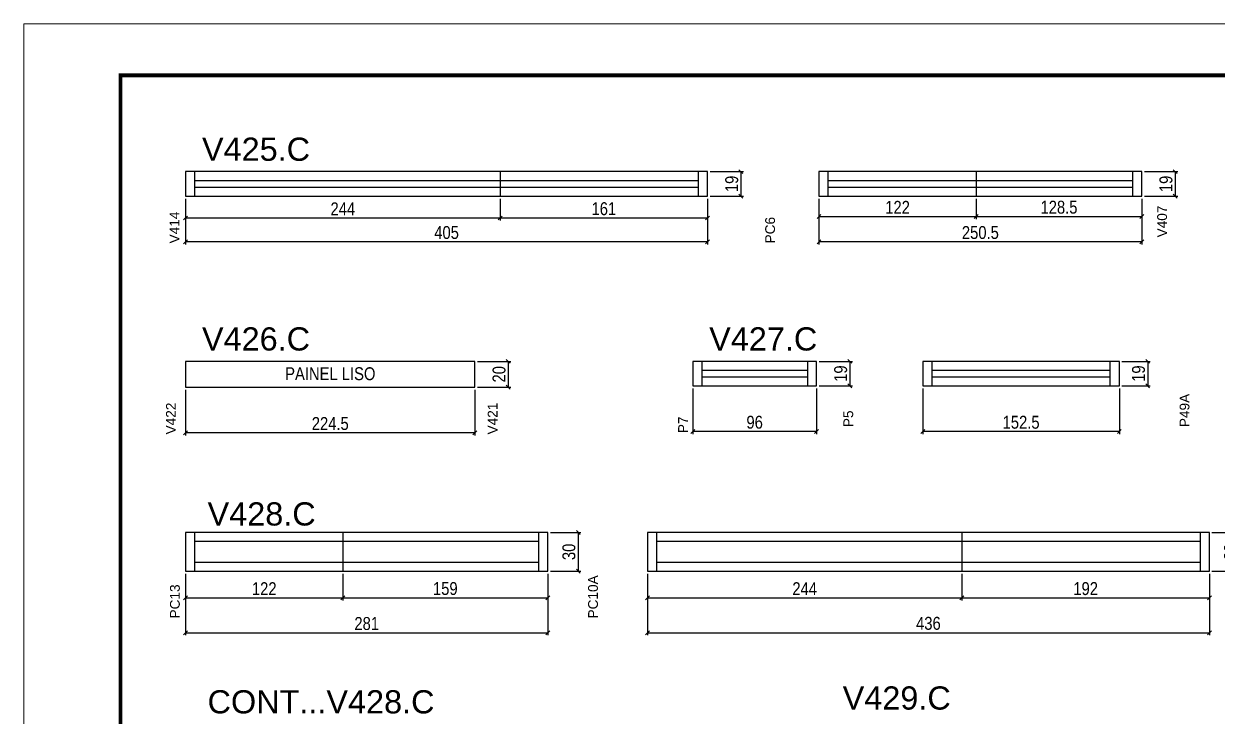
# Model space of a CAD drawing. Extents: x -3394 to 16474, y 3662 to 14397.
# Drawn here: x 5857 to 6783, y 11562 to 12099 of the extents above; entities that cross this region are included whole.
import ezdxf

# ---------------------------------------------------------------- set-up
doc = ezdxf.new("R2010")
doc.units = 0
doc.linetypes.add('DASHED', pattern=[0.75, 0.5, -0.25])
doc.layers.get('0').update_dxf_attribs({"linetype": 'CONTINUOUS'})
doc.layers.get('Defpoints').update_dxf_attribs({"linetype": 'CONTINUOUS'})
for name, color, linetype in [('COTA', 241, 'CONTINUOUS'), ('NOMENCLATURA', 7, 'CONTINUOUS'), ('Painéis', 200, 'CONTINUOUS'), ('SARR_2.2x7', 40, 'CONTINUOUS')]:
    doc.layers.add(name, color=color, linetype=linetype)
doc.layers.add('Folhas', color=255, linetype='CONTINUOUS', lineweight=9)
doc.layers.add('SARRAFO DE PRESSAO', color=251, linetype='DASHED', lineweight=9)
doc.styles.add('ARIAL', font='arial.ttf')
doc.styles.add('COTA TECNICA', font='techl___.ttf', dxfattribs={"height": 10})
doc.dimstyles.new('PAINEL', dxfattribs={"dimtxt": 10, "dimasz": 3, "dimexe": 3, "dimexo": 3, "dimgap": 3, "dimtad": 1, "dimdec": 1, "dimzin": 12, "dimdsep": 46, "dimtxsty": 'COTA TECNICA', "dimblk1": 'OBLIQUE', "dimblk2": 'OBLIQUE', "dimsah": 1, "dimcen": 0.9, "dimclrd": 4, "dimclre": 4, "dimclrt": 240, "dimadec": 1, "dimazin": 3, "dimtfac": 1, "dimtdec": 1, "dimtmove": 0, "dimatfit": 3, "dimfxl": 1, "dimtolj": 1, "dimtzin": 12, "dimarcsym": 0})

# ---------------------------------------------------------------- blocks, each defined once
blk = doc.blocks.new('9999999999')
at = {"layer": 'Folhas'}
blk.add_lwpolyline([(98138.98, 34190.21), (99623.98, 34190.21), (99623.98, 35240.21), (98138.98, 35240.21)], close=True, dxfattribs=at)
at = {"layer": 'Folhas', "color": 30, "const_width": 3}
blk.add_lwpolyline([(98213.98, 34230.21), (99583.98, 34230.21), (99583.98, 35200.21), (98213.98, 35200.21)], close=True, dxfattribs=at)
blk = doc.blocks.new('_Oblique')
at = {"color": 0, "linetype": 'ByBlock', "lineweight": -2}
blk.add_line((-0.5, -0.5), (0.5, 0.5), dxfattribs=at)
blk = doc.blocks.new('*D167')
at = {"layer": 'COTA', "color": 4, "linetype": 'Continuous', "lineweight": -2, "transparency": 16777216}
for p, q in [((6389.64, 11984.77), (6415.51, 11984.77)), ((6413.51, 11984.77), (6413.51, 11965.77)), ((6389.64, 11965.77), (6415.51, 11965.77))]:
    blk.add_line(p, q, dxfattribs=at)
at = {"layer": 'Defpoints', "color": 0, "linetype": 'Continuous', "transparency": 16777216}
for p in [(6387.64, 11984.77), (6387.64, 11965.77), (6413.51, 11965.77)]:
    blk.add_point(p, dxfattribs=at)
at = {"layer": 'COTA', "color": 4, "linetype": 'Continuous', "lineweight": -2, "transparency": 16777216, "xscale": 3, "yscale": 3, "zscale": 3}
for p, rotation in [((6413.51, 11984.77), 90), ((6413.51, 11965.77), 270)]:
    blk.add_blockref('_Oblique', p, dxfattribs=dict(at, rotation=rotation))
at = {"layer": 'COTA', "color": 240, "linetype": 'Continuous', "transparency": 16777216, "insert": (6406.42, 11975.27), "char_height": 10, "attachment_point": 5, "rotation": 90, "style": 'COTA TECNICA'}
blk.add_mtext('\\A1;19', dxfattribs=at)
blk = doc.blocks.new('*D168')
at = {"layer": 'COTA', "color": 4, "linetype": 'Continuous', "lineweight": -2, "transparency": 16777216}
for p, q in [((5982.67, 11963.77), (5982.67, 11928.39)), ((6387.64, 11963.77), (6387.64, 11928.39)), ((6387.64, 11930.39), (5982.67, 11930.39))]:
    blk.add_line(p, q, dxfattribs=at)
at = {"layer": 'Defpoints', "color": 0, "linetype": 'Continuous', "transparency": 16777216}
for p in [(5982.67, 11965.77), (6387.64, 11965.77), (5982.67, 11930.39)]:
    blk.add_point(p, dxfattribs=at)
at = {"layer": 'COTA', "color": 4, "linetype": 'Continuous', "lineweight": -2, "transparency": 16777216, "xscale": 3, "yscale": 3, "zscale": 3, "rotation": 180}
blk.add_blockref('_Oblique', (5982.67, 11930.39), dxfattribs=at)
at = {"layer": 'COTA', "color": 4, "linetype": 'Continuous', "lineweight": -2, "transparency": 16777216, "xscale": 3, "yscale": 3, "zscale": 3}
blk.add_blockref('_Oblique', (6387.64, 11930.39), dxfattribs=at)
at = {"layer": 'COTA', "color": 240, "linetype": 'Continuous', "transparency": 16777216, "insert": (6185.16, 11937.5), "char_height": 10, "attachment_point": 5, "style": 'COTA TECNICA'}
blk.add_mtext('\\A1;405', dxfattribs=at)
blk = doc.blocks.new('*D169')
at = {"layer": 'COTA', "color": 4, "linetype": 'Continuous', "lineweight": -2, "transparency": 16777216}
for p, q in [((5982.67, 11963.77), (5982.67, 11946.87)), ((6226.67, 11963.77), (6226.67, 11946.87)), ((5982.67, 11948.87), (6226.67, 11948.87))]:
    blk.add_line(p, q, dxfattribs=at)
at = {"layer": 'Defpoints', "color": 0, "linetype": 'Continuous', "transparency": 16777216}
for p in [(5982.67, 11965.77), (6226.67, 11965.77), (6226.67, 11948.87)]:
    blk.add_point(p, dxfattribs=at)
at = {"layer": 'COTA', "color": 4, "linetype": 'Continuous', "lineweight": -2, "transparency": 16777216, "xscale": 3, "yscale": 3, "zscale": 3, "rotation": 180}
blk.add_blockref('_Oblique', (5982.67, 11948.87), dxfattribs=at)
at = {"layer": 'COTA', "color": 4, "linetype": 'Continuous', "lineweight": -2, "transparency": 16777216, "xscale": 3, "yscale": 3, "zscale": 3}
blk.add_blockref('_Oblique', (6226.67, 11948.87), dxfattribs=at)
at = {"layer": 'COTA', "color": 240, "linetype": 'Continuous', "transparency": 16777216, "insert": (6104.67, 11955.94), "char_height": 10, "attachment_point": 5, "style": 'COTA TECNICA'}
blk.add_mtext('\\A1;244', dxfattribs=at)
blk = doc.blocks.new('*D170')
at = {"layer": 'COTA', "color": 4, "linetype": 'Continuous', "lineweight": -2, "transparency": 16777216}
for p, q in [((6226.67, 11963.77), (6226.67, 11946.87)), ((6387.64, 11963.77), (6387.64, 11946.87)), ((6226.67, 11948.87), (6387.64, 11948.87))]:
    blk.add_line(p, q, dxfattribs=at)
at = {"layer": 'Defpoints', "color": 0, "linetype": 'Continuous', "transparency": 16777216}
for p in [(6226.67, 11965.77), (6387.64, 11965.77), (6387.64, 11948.87)]:
    blk.add_point(p, dxfattribs=at)
at = {"layer": 'COTA', "color": 4, "linetype": 'Continuous', "lineweight": -2, "transparency": 16777216, "xscale": 3, "yscale": 3, "zscale": 3, "rotation": 180}
blk.add_blockref('_Oblique', (6226.67, 11948.87), dxfattribs=at)
at = {"layer": 'COTA', "color": 4, "linetype": 'Continuous', "lineweight": -2, "transparency": 16777216, "xscale": 3, "yscale": 3, "zscale": 3}
blk.add_blockref('_Oblique', (6387.64, 11948.87), dxfattribs=at)
at = {"layer": 'COTA', "color": 240, "linetype": 'Continuous', "transparency": 16777216, "insert": (6307.16, 11955.97), "char_height": 10, "attachment_point": 5, "style": 'COTA TECNICA'}
blk.add_mtext('\\A1;161', dxfattribs=at)
blk = doc.blocks.new('*D171')
at = {"layer": 'COTA', "color": 4, "linetype": 'Continuous', "lineweight": -2, "transparency": 16777216}
for p, q in [((6726.51, 11984.77), (6752.37, 11984.77)), ((6750.37, 11984.77), (6750.37, 11965.77)), ((6726.51, 11965.77), (6752.37, 11965.77))]:
    blk.add_line(p, q, dxfattribs=at)
at = {"layer": 'Defpoints', "color": 0, "linetype": 'Continuous', "transparency": 16777216}
for p in [(6724.51, 11984.77), (6724.51, 11965.77), (6750.37, 11965.77)]:
    blk.add_point(p, dxfattribs=at)
at = {"layer": 'COTA', "color": 4, "linetype": 'Continuous', "lineweight": -2, "transparency": 16777216, "xscale": 3, "yscale": 3, "zscale": 3}
for p, rotation in [((6750.37, 11984.77), 90), ((6750.37, 11965.77), 270)]:
    blk.add_blockref('_Oblique', p, dxfattribs=dict(at, rotation=rotation))
at = {"layer": 'COTA', "color": 240, "linetype": 'Continuous', "transparency": 16777216, "insert": (6743.29, 11975.27), "char_height": 10, "attachment_point": 5, "rotation": 90, "style": 'COTA TECNICA'}
blk.add_mtext('\\A1;19', dxfattribs=at)
blk = doc.blocks.new('*D172')
at = {"layer": 'COTA', "color": 4, "linetype": 'Continuous', "lineweight": -2, "transparency": 16777216}
for p, q in [((6474.04, 11963.77), (6474.04, 11928.39)), ((6724.51, 11963.77), (6724.51, 11928.39)), ((6724.51, 11930.39), (6474.04, 11930.39))]:
    blk.add_line(p, q, dxfattribs=at)
at = {"layer": 'Defpoints', "color": 0, "linetype": 'Continuous', "transparency": 16777216}
for p in [(6474.04, 11965.77), (6724.51, 11965.77), (6474.04, 11930.39)]:
    blk.add_point(p, dxfattribs=at)
at = {"layer": 'COTA', "color": 4, "linetype": 'Continuous', "lineweight": -2, "transparency": 16777216, "xscale": 3, "yscale": 3, "zscale": 3, "rotation": 180}
blk.add_blockref('_Oblique', (6474.04, 11930.39), dxfattribs=at)
at = {"layer": 'COTA', "color": 4, "linetype": 'Continuous', "lineweight": -2, "transparency": 16777216, "xscale": 3, "yscale": 3, "zscale": 3}
blk.add_blockref('_Oblique', (6724.51, 11930.39), dxfattribs=at)
at = {"layer": 'COTA', "color": 240, "linetype": 'Continuous', "transparency": 16777216, "insert": (6599.27, 11937.5), "char_height": 10, "attachment_point": 5, "style": 'COTA TECNICA'}
blk.add_mtext('\\A1;250.5', dxfattribs=at)
blk = doc.blocks.new('*D173')
at = {"layer": 'COTA', "color": 4, "linetype": 'Continuous', "lineweight": -2, "transparency": 16777216}
for p, q in [((6474.04, 11963.77), (6474.04, 11948.02)), ((6596.04, 11963.77), (6596.04, 11948.02)), ((6474.04, 11950.02), (6596.04, 11950.02))]:
    blk.add_line(p, q, dxfattribs=at)
at = {"layer": 'Defpoints', "color": 0, "linetype": 'Continuous', "transparency": 16777216}
for p in [(6474.04, 11965.77), (6596.04, 11965.77), (6596.04, 11950.02)]:
    blk.add_point(p, dxfattribs=at)
at = {"layer": 'COTA', "color": 4, "linetype": 'Continuous', "lineweight": -2, "transparency": 16777216, "xscale": 3, "yscale": 3, "zscale": 3, "rotation": 180}
blk.add_blockref('_Oblique', (6474.04, 11950.02), dxfattribs=at)
at = {"layer": 'COTA', "color": 4, "linetype": 'Continuous', "lineweight": -2, "transparency": 16777216, "xscale": 3, "yscale": 3, "zscale": 3}
blk.add_blockref('_Oblique', (6596.04, 11950.02), dxfattribs=at)
at = {"layer": 'COTA', "color": 240, "linetype": 'Continuous', "transparency": 16777216, "insert": (6535.04, 11957.08), "char_height": 10, "attachment_point": 5, "style": 'COTA TECNICA'}
blk.add_mtext('\\A1;122', dxfattribs=at)
blk = doc.blocks.new('*D174')
at = {"layer": 'COTA', "color": 4, "linetype": 'Continuous', "lineweight": -2, "transparency": 16777216}
for p, q in [((6596.04, 11963.77), (6596.04, 11948.02)), ((6724.51, 11963.77), (6724.51, 11948.02)), ((6596.04, 11950.02), (6724.51, 11950.02))]:
    blk.add_line(p, q, dxfattribs=at)
at = {"layer": 'Defpoints', "color": 0, "linetype": 'Continuous', "transparency": 16777216}
for p in [(6596.04, 11965.77), (6724.51, 11965.77), (6724.51, 11950.02)]:
    blk.add_point(p, dxfattribs=at)
at = {"layer": 'COTA', "color": 4, "linetype": 'Continuous', "lineweight": -2, "transparency": 16777216, "xscale": 3, "yscale": 3, "zscale": 3, "rotation": 180}
blk.add_blockref('_Oblique', (6596.04, 11950.02), dxfattribs=at)
at = {"layer": 'COTA', "color": 4, "linetype": 'Continuous', "lineweight": -2, "transparency": 16777216, "xscale": 3, "yscale": 3, "zscale": 3}
blk.add_blockref('_Oblique', (6724.51, 11950.02), dxfattribs=at)
at = {"layer": 'COTA', "color": 240, "linetype": 'Continuous', "transparency": 16777216, "insert": (6660.27, 11957.15), "char_height": 10, "attachment_point": 5, "style": 'COTA TECNICA'}
blk.add_mtext('\\A1;128.5', dxfattribs=at)
blk = doc.blocks.new('*D175')
at = {"layer": 'COTA', "color": 4, "linetype": 'Continuous', "lineweight": -2, "transparency": 16777216}
for p, q in [((6209.14, 11837.62), (6235.01, 11837.62)), ((6233.01, 11837.62), (6233.01, 11817.62)), ((6209.14, 11817.62), (6235.01, 11817.62))]:
    blk.add_line(p, q, dxfattribs=at)
at = {"layer": 'Defpoints', "color": 0, "linetype": 'Continuous', "transparency": 16777216}
for p in [(6207.14, 11837.62), (6207.14, 11817.62), (6233.01, 11817.62)]:
    blk.add_point(p, dxfattribs=at)
at = {"layer": 'COTA', "color": 4, "linetype": 'Continuous', "lineweight": -2, "transparency": 16777216, "xscale": 3, "yscale": 3, "zscale": 3}
for p, rotation in [((6233.01, 11837.62), 90), ((6233.01, 11817.62), 270)]:
    blk.add_blockref('_Oblique', p, dxfattribs=dict(at, rotation=rotation))
at = {"layer": 'COTA', "color": 240, "linetype": 'Continuous', "transparency": 16777216, "insert": (6225.9, 11827.62), "char_height": 10, "attachment_point": 5, "rotation": 90, "style": 'COTA TECNICA'}
blk.add_mtext('\\A1;20', dxfattribs=at)
blk = doc.blocks.new('*D176')
at = {"layer": 'COTA', "color": 4, "linetype": 'Continuous', "lineweight": -2, "transparency": 16777216}
for p, q in [((5982.67, 11815.62), (5982.67, 11780.24)), ((6207.14, 11815.62), (6207.14, 11780.24)), ((6207.14, 11782.24), (5982.67, 11782.24))]:
    blk.add_line(p, q, dxfattribs=at)
at = {"layer": 'Defpoints', "color": 0, "linetype": 'Continuous', "transparency": 16777216}
for p in [(5982.67, 11817.62), (6207.14, 11817.62), (5982.67, 11782.24)]:
    blk.add_point(p, dxfattribs=at)
at = {"layer": 'COTA', "color": 4, "linetype": 'Continuous', "lineweight": -2, "transparency": 16777216, "xscale": 3, "yscale": 3, "zscale": 3, "rotation": 180}
blk.add_blockref('_Oblique', (5982.67, 11782.24), dxfattribs=at)
at = {"layer": 'COTA', "color": 4, "linetype": 'Continuous', "lineweight": -2, "transparency": 16777216, "xscale": 3, "yscale": 3, "zscale": 3}
blk.add_blockref('_Oblique', (6207.14, 11782.24), dxfattribs=at)
at = {"layer": 'COTA', "color": 240, "linetype": 'Continuous', "transparency": 16777216, "insert": (6094.91, 11789.35), "char_height": 10, "attachment_point": 5, "style": 'COTA TECNICA'}
blk.add_mtext('\\A1;224.5', dxfattribs=at)
blk = doc.blocks.new('*D177')
at = {"layer": 'COTA', "color": 4, "linetype": 'Continuous', "lineweight": -2, "transparency": 16777216}
for p, q in [((5982.67, 11672.87), (5982.67, 11652.25)), ((6104.67, 11672.87), (6104.67, 11652.25)), ((5982.67, 11654.25), (6104.67, 11654.25))]:
    blk.add_line(p, q, dxfattribs=at)
at = {"layer": 'Defpoints', "color": 0, "linetype": 'Continuous', "transparency": 16777216}
for p in [(5982.67, 11674.87), (6104.67, 11674.87), (6104.67, 11654.25)]:
    blk.add_point(p, dxfattribs=at)
at = {"layer": 'COTA', "color": 4, "linetype": 'Continuous', "lineweight": -2, "transparency": 16777216, "xscale": 3, "yscale": 3, "zscale": 3, "rotation": 180}
blk.add_blockref('_Oblique', (5982.67, 11654.25), dxfattribs=at)
at = {"layer": 'COTA', "color": 4, "linetype": 'Continuous', "lineweight": -2, "transparency": 16777216, "xscale": 3, "yscale": 3, "zscale": 3}
blk.add_blockref('_Oblique', (6104.67, 11654.25), dxfattribs=at)
at = {"layer": 'COTA', "color": 240, "linetype": 'Continuous', "transparency": 16777216, "insert": (6043.67, 11661.3), "char_height": 10, "attachment_point": 5, "style": 'COTA TECNICA'}
blk.add_mtext('\\A1;122', dxfattribs=at)
blk = doc.blocks.new('*D178')
at = {"layer": 'COTA', "color": 4, "linetype": 'Continuous', "lineweight": -2, "transparency": 16777216}
for p, q in [((6104.67, 11672.87), (6104.67, 11652.25)), ((6263.68, 11672.87), (6263.68, 11652.25)), ((6104.67, 11654.25), (6263.68, 11654.25))]:
    blk.add_line(p, q, dxfattribs=at)
at = {"layer": 'Defpoints', "color": 0, "linetype": 'Continuous', "transparency": 16777216}
for p in [(6104.67, 11674.87), (6263.68, 11674.87), (6263.68, 11654.25)]:
    blk.add_point(p, dxfattribs=at)
at = {"layer": 'COTA', "color": 4, "linetype": 'Continuous', "lineweight": -2, "transparency": 16777216, "xscale": 3, "yscale": 3, "zscale": 3, "rotation": 180}
blk.add_blockref('_Oblique', (6104.67, 11654.25), dxfattribs=at)
at = {"layer": 'COTA', "color": 4, "linetype": 'Continuous', "lineweight": -2, "transparency": 16777216, "xscale": 3, "yscale": 3, "zscale": 3}
blk.add_blockref('_Oblique', (6263.68, 11654.25), dxfattribs=at)
at = {"layer": 'COTA', "color": 240, "linetype": 'Continuous', "transparency": 16777216, "insert": (6184.18, 11661.38), "char_height": 10, "attachment_point": 5, "style": 'COTA TECNICA'}
blk.add_mtext('\\A1;159', dxfattribs=at)
blk = doc.blocks.new('*D179')
at = {"layer": 'COTA', "color": 4, "linetype": 'Continuous', "lineweight": -2, "transparency": 16777216}
for p, q in [((5982.67, 11672.87), (5982.67, 11625.15)), ((6263.68, 11672.87), (6263.68, 11625.15)), ((5982.67, 11627.15), (6263.68, 11627.15))]:
    blk.add_line(p, q, dxfattribs=at)
at = {"layer": 'Defpoints', "color": 0, "linetype": 'Continuous', "transparency": 16777216}
for p in [(5982.67, 11674.87), (6263.68, 11674.87), (6263.68, 11627.15)]:
    blk.add_point(p, dxfattribs=at)
at = {"layer": 'COTA', "color": 4, "linetype": 'Continuous', "lineweight": -2, "transparency": 16777216, "xscale": 3, "yscale": 3, "zscale": 3, "rotation": 180}
blk.add_blockref('_Oblique', (5982.67, 11627.15), dxfattribs=at)
at = {"layer": 'COTA', "color": 4, "linetype": 'Continuous', "lineweight": -2, "transparency": 16777216, "xscale": 3, "yscale": 3, "zscale": 3}
blk.add_blockref('_Oblique', (6263.68, 11627.15), dxfattribs=at)
at = {"layer": 'COTA', "color": 240, "linetype": 'Continuous', "transparency": 16777216, "insert": (6123.18, 11634.25), "char_height": 10, "attachment_point": 5, "style": 'COTA TECNICA'}
blk.add_mtext('\\A1;281', dxfattribs=at)
blk = doc.blocks.new('*D180')
at = {"layer": 'COTA', "color": 4, "linetype": 'Continuous', "lineweight": -2, "transparency": 16777216}
for p, q in [((6265.68, 11704.87), (6289.32, 11704.87)), ((6287.32, 11704.87), (6287.32, 11674.87)), ((6265.68, 11674.87), (6289.32, 11674.87))]:
    blk.add_line(p, q, dxfattribs=at)
at = {"layer": 'Defpoints', "color": 0, "linetype": 'Continuous', "transparency": 16777216}
for p in [(6263.68, 11704.87), (6263.68, 11674.87), (6287.32, 11674.87)]:
    blk.add_point(p, dxfattribs=at)
at = {"layer": 'COTA', "color": 4, "linetype": 'Continuous', "lineweight": -2, "transparency": 16777216, "xscale": 3, "yscale": 3, "zscale": 3}
for p, rotation in [((6287.32, 11704.87), 90), ((6287.32, 11674.87), 270)]:
    blk.add_blockref('_Oblique', p, dxfattribs=dict(at, rotation=rotation))
at = {"layer": 'COTA', "color": 240, "linetype": 'Continuous', "transparency": 16777216, "insert": (6280.1, 11689.87), "char_height": 10, "attachment_point": 5, "rotation": 90, "style": 'COTA TECNICA'}
blk.add_mtext('\\A1;30', dxfattribs=at)
blk = doc.blocks.new('*D181')
at = {"layer": 'COTA', "color": 4, "linetype": 'Continuous', "lineweight": -2, "transparency": 16777216}
for p, q in [((6340.96, 11672.87), (6340.96, 11652.25)), ((6584.96, 11672.87), (6584.96, 11652.25)), ((6340.96, 11654.25), (6584.96, 11654.25))]:
    blk.add_line(p, q, dxfattribs=at)
at = {"layer": 'Defpoints', "color": 0, "linetype": 'Continuous', "transparency": 16777216}
for p in [(6340.96, 11674.87), (6584.96, 11674.87), (6584.96, 11654.25)]:
    blk.add_point(p, dxfattribs=at)
at = {"layer": 'COTA', "color": 4, "linetype": 'Continuous', "lineweight": -2, "transparency": 16777216, "xscale": 3, "yscale": 3, "zscale": 3, "rotation": 180}
blk.add_blockref('_Oblique', (6340.96, 11654.25), dxfattribs=at)
at = {"layer": 'COTA', "color": 4, "linetype": 'Continuous', "lineweight": -2, "transparency": 16777216, "xscale": 3, "yscale": 3, "zscale": 3}
blk.add_blockref('_Oblique', (6584.96, 11654.25), dxfattribs=at)
at = {"layer": 'COTA', "color": 240, "linetype": 'Continuous', "transparency": 16777216, "insert": (6462.96, 11661.32), "char_height": 10, "attachment_point": 5, "style": 'COTA TECNICA'}
blk.add_mtext('\\A1;244', dxfattribs=at)
blk = doc.blocks.new('*D182')
at = {"layer": 'COTA', "color": 4, "linetype": 'Continuous', "lineweight": -2, "transparency": 16777216}
for p, q in [((6584.96, 11672.87), (6584.96, 11652.25)), ((6776.96, 11672.87), (6776.96, 11652.25)), ((6584.96, 11654.25), (6776.96, 11654.25))]:
    blk.add_line(p, q, dxfattribs=at)
at = {"layer": 'Defpoints', "color": 0, "linetype": 'Continuous', "transparency": 16777216}
for p in [(6584.96, 11674.87), (6776.96, 11674.87), (6776.96, 11654.25)]:
    blk.add_point(p, dxfattribs=at)
at = {"layer": 'COTA', "color": 4, "linetype": 'Continuous', "lineweight": -2, "transparency": 16777216, "xscale": 3, "yscale": 3, "zscale": 3, "rotation": 180}
blk.add_blockref('_Oblique', (6584.96, 11654.25), dxfattribs=at)
at = {"layer": 'COTA', "color": 4, "linetype": 'Continuous', "lineweight": -2, "transparency": 16777216, "xscale": 3, "yscale": 3, "zscale": 3}
blk.add_blockref('_Oblique', (6776.96, 11654.25), dxfattribs=at)
at = {"layer": 'COTA', "color": 240, "linetype": 'Continuous', "transparency": 16777216, "insert": (6680.96, 11661.33), "char_height": 10, "attachment_point": 5, "style": 'COTA TECNICA'}
blk.add_mtext('\\A1;192', dxfattribs=at)
blk = doc.blocks.new('*D183')
at = {"layer": 'COTA', "color": 4, "linetype": 'Continuous', "lineweight": -2, "transparency": 16777216}
for p, q in [((6340.96, 11672.87), (6340.96, 11625.15)), ((6776.96, 11672.87), (6776.96, 11625.15)), ((6340.96, 11627.15), (6776.96, 11627.15))]:
    blk.add_line(p, q, dxfattribs=at)
at = {"layer": 'Defpoints', "color": 0, "linetype": 'Continuous', "transparency": 16777216}
for p in [(6340.96, 11674.87), (6776.96, 11674.87), (6776.96, 11627.15)]:
    blk.add_point(p, dxfattribs=at)
at = {"layer": 'COTA', "color": 4, "linetype": 'Continuous', "lineweight": -2, "transparency": 16777216, "xscale": 3, "yscale": 3, "zscale": 3, "rotation": 180}
blk.add_blockref('_Oblique', (6340.96, 11627.15), dxfattribs=at)
at = {"layer": 'COTA', "color": 4, "linetype": 'Continuous', "lineweight": -2, "transparency": 16777216, "xscale": 3, "yscale": 3, "zscale": 3}
blk.add_blockref('_Oblique', (6776.96, 11627.15), dxfattribs=at)
at = {"layer": 'COTA', "color": 240, "linetype": 'Continuous', "transparency": 16777216, "insert": (6558.96, 11634.37), "char_height": 10, "attachment_point": 5, "style": 'COTA TECNICA'}
blk.add_mtext('\\A1;436', dxfattribs=at)
blk = doc.blocks.new('*D184')
at = {"layer": 'COTA', "color": 4, "linetype": 'Continuous', "lineweight": -2, "transparency": 16777216}
for p, q in [((6778.96, 11704.87), (6802.6, 11704.87)), ((6800.6, 11704.87), (6800.6, 11674.87)), ((6778.96, 11674.87), (6802.6, 11674.87))]:
    blk.add_line(p, q, dxfattribs=at)
at = {"layer": 'Defpoints', "color": 0, "linetype": 'Continuous', "transparency": 16777216}
for p in [(6776.96, 11704.87), (6776.96, 11674.87), (6800.6, 11674.87)]:
    blk.add_point(p, dxfattribs=at)
at = {"layer": 'COTA', "color": 4, "linetype": 'Continuous', "lineweight": -2, "transparency": 16777216, "xscale": 3, "yscale": 3, "zscale": 3}
for p, rotation in [((6800.6, 11704.87), 90), ((6800.6, 11674.87), 270)]:
    blk.add_blockref('_Oblique', p, dxfattribs=dict(at, rotation=rotation))
at = {"layer": 'COTA', "color": 240, "linetype": 'Continuous', "transparency": 16777216, "insert": (6793.38, 11689.87), "char_height": 10, "attachment_point": 5, "rotation": 90, "style": 'COTA TECNICA'}
blk.add_mtext('\\A1;30', dxfattribs=at)
blk = doc.blocks.new('*D193')
at = {"layer": 'COTA', "color": 4, "linetype": 'Continuous', "lineweight": -2, "transparency": 16777216}
for p, q in [((6474.14, 11837.62), (6500.01, 11837.62)), ((6498.01, 11837.62), (6498.01, 11818.62)), ((6474.14, 11818.62), (6500.01, 11818.62))]:
    blk.add_line(p, q, dxfattribs=at)
at = {"layer": 'Defpoints', "color": 0, "linetype": 'Continuous', "transparency": 16777216}
for p in [(6472.14, 11837.62), (6472.14, 11818.62), (6498.01, 11818.62)]:
    blk.add_point(p, dxfattribs=at)
at = {"layer": 'COTA', "color": 4, "linetype": 'Continuous', "lineweight": -2, "transparency": 16777216, "xscale": 3, "yscale": 3, "zscale": 3}
for p, rotation in [((6498.01, 11837.62), 90), ((6498.01, 11818.62), 270)]:
    blk.add_blockref('_Oblique', p, dxfattribs=dict(at, rotation=rotation))
at = {"layer": 'COTA', "color": 240, "linetype": 'Continuous', "transparency": 16777216, "insert": (6490.92, 11828.12), "char_height": 10, "attachment_point": 5, "rotation": 90, "style": 'COTA TECNICA'}
blk.add_mtext('\\A1;19', dxfattribs=at)
blk = doc.blocks.new('*D194')
at = {"layer": 'COTA', "color": 4, "linetype": 'Continuous', "lineweight": -2, "transparency": 16777216}
for p, q in [((6376.17, 11816.62), (6376.17, 11781.24)), ((6472.14, 11816.62), (6472.14, 11781.24)), ((6472.14, 11783.24), (6376.17, 11783.24))]:
    blk.add_line(p, q, dxfattribs=at)
at = {"layer": 'Defpoints', "color": 0, "linetype": 'Continuous', "transparency": 16777216}
for p in [(6376.17, 11818.62), (6472.14, 11818.62), (6376.17, 11783.24)]:
    blk.add_point(p, dxfattribs=at)
at = {"layer": 'COTA', "color": 4, "linetype": 'Continuous', "lineweight": -2, "transparency": 16777216, "xscale": 3, "yscale": 3, "zscale": 3, "rotation": 180}
blk.add_blockref('_Oblique', (6376.17, 11783.24), dxfattribs=at)
at = {"layer": 'COTA', "color": 4, "linetype": 'Continuous', "lineweight": -2, "transparency": 16777216, "xscale": 3, "yscale": 3, "zscale": 3}
blk.add_blockref('_Oblique', (6472.14, 11783.24), dxfattribs=at)
at = {"layer": 'COTA', "color": 240, "linetype": 'Continuous', "transparency": 16777216, "insert": (6424.16, 11790.37), "char_height": 10, "attachment_point": 5, "style": 'COTA TECNICA'}
blk.add_mtext('\\A1;96', dxfattribs=at)
blk = doc.blocks.new('*D195')
at = {"layer": 'COTA', "color": 4, "linetype": 'Continuous', "lineweight": -2, "transparency": 16777216}
for p, q in [((6709.1, 11837.62), (6731.08, 11837.62)), ((6729.08, 11837.62), (6729.08, 11818.62)), ((6709.1, 11818.62), (6731.08, 11818.62))]:
    blk.add_line(p, q, dxfattribs=at)
at = {"layer": 'Defpoints', "color": 0, "linetype": 'Continuous', "transparency": 16777216}
for p in [(6707.1, 11837.62), (6707.1, 11818.62), (6729.08, 11818.62)]:
    blk.add_point(p, dxfattribs=at)
at = {"layer": 'COTA', "color": 4, "linetype": 'Continuous', "lineweight": -2, "transparency": 16777216, "xscale": 3, "yscale": 3, "zscale": 3}
for p, rotation in [((6729.08, 11837.62), 90), ((6729.08, 11818.62), 270)]:
    blk.add_blockref('_Oblique', p, dxfattribs=dict(at, rotation=rotation))
at = {"layer": 'COTA', "color": 240, "linetype": 'Continuous', "transparency": 16777216, "insert": (6722, 11828.12), "char_height": 10, "attachment_point": 5, "rotation": 90, "style": 'COTA TECNICA'}
blk.add_mtext('\\A1;19', dxfattribs=at)
blk = doc.blocks.new('*D196')
at = {"layer": 'COTA', "color": 4, "linetype": 'Continuous', "lineweight": -2, "transparency": 16777216}
for p, q in [((6554.64, 11816.62), (6554.64, 11781.24)), ((6707.1, 11816.62), (6707.1, 11781.24)), ((6707.1, 11783.24), (6554.64, 11783.24))]:
    blk.add_line(p, q, dxfattribs=at)
at = {"layer": 'Defpoints', "color": 0, "linetype": 'Continuous', "transparency": 16777216}
for p in [(6554.64, 11818.62), (6707.1, 11818.62), (6554.64, 11783.24)]:
    blk.add_point(p, dxfattribs=at)
at = {"layer": 'COTA', "color": 4, "linetype": 'Continuous', "lineweight": -2, "transparency": 16777216, "xscale": 3, "yscale": 3, "zscale": 3, "rotation": 180}
blk.add_blockref('_Oblique', (6554.64, 11783.24), dxfattribs=at)
at = {"layer": 'COTA', "color": 4, "linetype": 'Continuous', "lineweight": -2, "transparency": 16777216, "xscale": 3, "yscale": 3, "zscale": 3}
blk.add_blockref('_Oblique', (6707.1, 11783.24), dxfattribs=at)
at = {"layer": 'COTA', "color": 240, "linetype": 'Continuous', "transparency": 16777216, "insert": (6630.87, 11790.35), "char_height": 10, "attachment_point": 5, "style": 'COTA TECNICA'}
blk.add_mtext('\\A1;152.5', dxfattribs=at)

msp = doc.modelspace()

# ---------------------------------------------------------------- linework, layer by layer
at = {"layer": 'Painéis', "linetype": 'Continuous'}
for p, q in [((6387.64, 11984.77), (5982.67, 11984.77)), ((5982.67, 11984.77), (5982.67, 11965.77)), ((6226.67, 11984.77), (6226.67, 11965.77)), ((6387.64, 11965.77), (6387.64, 11984.77)), ((6724.51, 11984.77), (6474.04, 11984.77)), ((6474.04, 11984.77), (6474.04, 11965.77)), ((6596.04, 11984.77), (6596.04, 11965.77)), ((6724.51, 11965.77), (6724.51, 11984.77)), ((5982.67, 11965.77), (6387.64, 11965.77)), ((6474.04, 11965.77), (6724.51, 11965.77)), ((6207.14, 11837.62), (5982.67, 11837.62)), ((5982.67, 11837.62), (5982.67, 11817.62)), ((6207.14, 11817.62), (6207.14, 11837.62)), ((5982.67, 11817.62), (6207.14, 11817.62)), ((6263.68, 11704.87), (5982.67, 11704.87)), ((5982.67, 11704.87), (5982.67, 11674.87)), ((6104.67, 11704.87), (6104.67, 11674.87)), ((6263.68, 11674.87), (6263.68, 11704.87)), ((6776.96, 11704.87), (6340.96, 11704.87)), ((6340.96, 11704.87), (6340.96, 11674.87)), ((6584.96, 11704.87), (6584.96, 11674.87)), ((6776.96, 11674.87), (6776.96, 11704.87)), ((5982.67, 11674.87), (6263.68, 11674.87)), ((6340.96, 11674.87), (6776.96, 11674.87))]:
    msp.add_line(p, q, dxfattribs=at)
for points in [[(6376.17, 11818.62), (6472.14, 11818.62), (6472.14, 11837.62), (6376.17, 11837.62)], [(6554.64, 11818.62), (6707.1, 11818.62), (6707.1, 11837.62), (6554.64, 11837.62)]]:
    msp.add_lwpolyline(points, close=True, dxfattribs=at)
at = {"layer": 'SARR_2.2x7', "ltscale": 25}
for p, q in [((5989.67, 11984.77), (5989.67, 11965.77)), ((6380.64, 11965.77), (6380.64, 11984.77)), ((6481.04, 11984.77), (6481.04, 11965.77)), ((6717.51, 11965.77), (6717.51, 11984.77)), ((6226.67, 11977.77), (5989.67, 11977.77)), ((5989.67, 11972.77), (6226.67, 11972.77)), ((6380.64, 11977.77), (6226.67, 11977.77)), ((6226.67, 11972.77), (6380.64, 11972.77)), ((6717.51, 11977.77), (6481.04, 11977.77)), ((6481.04, 11972.77), (6717.51, 11972.77)), ((6383.17, 11837.62), (6383.17, 11818.62)), ((6465.14, 11837.62), (6465.14, 11818.62)), ((6561.64, 11837.62), (6561.64, 11818.62)), ((6700.1, 11818.62), (6700.1, 11837.62)), ((6465.14, 11830.62), (6383.17, 11830.62)), ((6383.17, 11825.62), (6465.14, 11825.62)), ((6700.1, 11830.62), (6561.64, 11830.62)), ((6561.64, 11825.62), (6700.1, 11825.62)), ((5989.67, 11704.87), (5989.67, 11674.87)), ((6256.68, 11674.87), (6256.68, 11704.87)), ((6347.96, 11704.87), (6347.96, 11674.87)), ((6769.96, 11674.87), (6769.96, 11704.87)), ((6104.67, 11697.87), (5989.67, 11697.87)), ((6256.68, 11697.87), (6104.67, 11697.87)), ((6584.96, 11697.87), (6347.96, 11697.87)), ((6769.96, 11697.87), (6584.96, 11697.87)), ((5989.67, 11681.87), (6104.67, 11681.87)), ((6104.67, 11681.87), (6256.68, 11681.87)), ((6347.96, 11681.87), (6584.96, 11681.87)), ((6584.96, 11681.87), (6769.96, 11681.87))]:
    msp.add_line(p, q, dxfattribs=at)

# ---------------------------------------------------------------- block references
at = {"layer": 'SARRAFO DE PRESSAO', "color": 6, "linetype": 'ByBlock'}
msp.add_blockref('9999999999', (-92281.77, -23140.8), dxfattribs=at)

# ---------------------------------------------------------------- texts
at = {"layer": 'COTA', "color": 240, "linetype": 'Continuous', "insert": (6094.94, 11827.99), "char_height": 10, "attachment_point": 5, "style": 'COTA TECNICA'}
msp.add_mtext('\\A1;PAINEL LISO', dxfattribs=at)
at = {"layer": 'NOMENCLATURA', "linetype": 'Continuous', "style": 'ARIAL'}
for s, p in [('V425.C', (5995.39, 11993.19)), ('V426.C', (5995.39, 11846.04)), ('V427.C', (6388.89, 11846.04)), ('V428.C', (5999.73, 11710.31)), ('CONT...V428.C', (5999.73, 11564.57)), ('V429.C', (6492.45, 11567.54))]:
    msp.add_text(s, height=18, dxfattribs=at).set_placement(p)
for s, p in [('V414', (5977.85, 11929.1)), ('V407', (6744.03, 11933.77)), ('PC6', (6439.93, 11929.1)), ('V422', (5975.05, 11780.95)), ('V421', (6224.67, 11780.95)), ('P49A', (6761.45, 11786.62)), ('P7', (6372.36, 11781.95)), ('P5', (6500.59, 11786.62)), ('PC10A', (6302.53, 11638.2)), ('PC13', (5978.17, 11638.2))]:
    msp.add_text(s, height=7.567, rotation=90, dxfattribs=at).set_placement(p)

# ---------------------------------------------------------------- dimensions: what is measured, and where the dimension line sits
at = {"layer": 'COTA', "linetype": 'Continuous'}
for base, p1, p2, picture, middle in [((6413.51, 11965.77), (6387.64, 11984.77), (6387.64, 11965.77), '*D167', (6406.42, 11975.27)), ((6750.37, 11965.77), (6724.51, 11984.77), (6724.51, 11965.77), '*D171', (6743.29, 11975.27)), ((6233.01, 11817.62), (6207.14, 11837.62), (6207.14, 11817.62), '*D175', (6225.9, 11827.62)), ((6498.01, 11818.62), (6472.14, 11837.62), (6472.14, 11818.62), '*D193', (6490.92, 11828.12)), ((6729.08, 11818.62), (6707.1, 11837.62), (6707.1, 11818.62), '*D195', (6722, 11828.12)), ((6287.32, 11674.87), (6263.68, 11704.87), (6263.68, 11674.87), '*D180', (6280.1, 11689.87)), ((6800.6, 11674.87), (6776.96, 11704.87), (6776.96, 11674.87), '*D184', (6793.38, 11689.87))]:
    dim = msp.add_linear_dim(base=base, p1=p1, p2=p2, angle=90, dimstyle='PAINEL', override={"dimexe": 2, "dimexo": 2, "dimgap": 2, "dimadec": 8, "dimtix": 1, "dimatfit": 2, "dimldrblk": 'Oblique'}, dxfattribs=at)
    dim.commit()
    dim.dimension.update_dxf_attribs({"geometry": picture, "text_midpoint": middle})
for base, p1, p2, override, picture, middle in [((5982.67, 11930.39), (6387.64, 11965.77), (5982.67, 11965.77), {"dimexe": 2, "dimexo": 2, "dimgap": 2, "dimadec": 8, "dimtix": 1, "dimatfit": 2, "dimldrblk": 'Oblique'}, '*D168', (6185.16, 11937.5)), ((6226.67, 11948.87), (5982.67, 11965.77), (6226.67, 11965.77), {"dimexe": 2, "dimexo": 2, "dimgap": 2, "dimadec": 8, "dimtix": 1, "dimatfit": 2, "dimldrblk": 'Oblique'}, '*D169', (6104.67, 11955.94)), ((6387.64, 11948.87), (6226.67, 11965.77), (6387.64, 11965.77), {"dimexe": 2, "dimexo": 2, "dimgap": 2, "dimadec": 8, "dimtix": 1, "dimtmove": 1, "dimatfit": 2, "dimldrblk": 'Oblique'}, '*D170', (6307.16, 11955.97)), ((6474.04, 11930.39), (6724.51, 11965.77), (6474.04, 11965.77), {"dimexe": 2, "dimexo": 2, "dimgap": 2, "dimadec": 8, "dimtix": 1, "dimatfit": 2, "dimldrblk": 'Oblique'}, '*D172', (6599.27, 11937.5)), ((6596.04, 11950.02), (6474.04, 11965.77), (6596.04, 11965.77), {"dimexe": 2, "dimexo": 2, "dimgap": 2, "dimadec": 8, "dimtix": 1, "dimatfit": 2, "dimldrblk": 'Oblique'}, '*D173', (6535.04, 11957.08)), ((6724.51, 11950.02), (6596.04, 11965.77), (6724.51, 11965.77), {"dimexe": 2, "dimexo": 2, "dimgap": 2, "dimadec": 8, "dimtix": 1, "dimtmove": 1, "dimatfit": 2, "dimldrblk": 'Oblique'}, '*D174', (6660.27, 11957.15)), ((5982.67, 11782.24), (6207.14, 11817.62), (5982.67, 11817.62), {"dimexe": 2, "dimexo": 2, "dimgap": 2, "dimadec": 8, "dimtix": 1, "dimatfit": 2, "dimldrblk": 'Oblique'}, '*D176', (6094.91, 11789.35)), ((6376.17, 11783.24), (6472.14, 11818.62), (6376.17, 11818.62), {"dimexe": 2, "dimexo": 2, "dimgap": 2, "dimadec": 8, "dimtix": 1, "dimatfit": 2, "dimldrblk": 'Oblique'}, '*D194', (6424.16, 11790.37)), ((6554.64, 11783.24), (6707.1, 11818.62), (6554.64, 11818.62), {"dimexe": 2, "dimexo": 2, "dimgap": 2, "dimadec": 8, "dimtix": 1, "dimatfit": 2, "dimldrblk": 'Oblique'}, '*D196', (6630.87, 11790.35)), ((6104.67, 11654.25), (5982.67, 11674.87), (6104.67, 11674.87), {"dimexe": 2, "dimexo": 2, "dimgap": 2, "dimadec": 8, "dimtix": 1, "dimatfit": 2, "dimldrblk": 'Oblique'}, '*D177', (6043.67, 11661.3)), ((6263.68, 11627.15), (5982.67, 11674.87), (6263.68, 11674.87), {"dimexe": 2, "dimexo": 2, "dimgap": 2, "dimadec": 8, "dimtix": 1, "dimtmove": 1, "dimatfit": 2, "dimldrblk": 'Oblique'}, '*D179', (6123.18, 11634.25)), ((6263.68, 11654.25), (6104.67, 11674.87), (6263.68, 11674.87), {"dimexe": 2, "dimexo": 2, "dimgap": 2, "dimadec": 8, "dimtix": 1, "dimtmove": 1, "dimatfit": 2, "dimldrblk": 'Oblique'}, '*D178', (6184.18, 11661.38)), ((6584.96, 11654.25), (6340.96, 11674.87), (6584.96, 11674.87), {"dimexe": 2, "dimexo": 2, "dimgap": 2, "dimadec": 8, "dimtix": 1, "dimatfit": 2, "dimldrblk": 'Oblique'}, '*D181', (6462.96, 11661.32)), ((6776.96, 11627.15), (6340.96, 11674.87), (6776.96, 11674.87), {"dimexe": 2, "dimexo": 2, "dimgap": 2, "dimadec": 8, "dimtix": 1, "dimtmove": 1, "dimatfit": 2, "dimldrblk": 'Oblique'}, '*D183', (6558.96, 11634.37)), ((6776.96, 11654.25), (6584.96, 11674.87), (6776.96, 11674.87), {"dimexe": 2, "dimexo": 2, "dimgap": 2, "dimadec": 8, "dimtix": 1, "dimtmove": 1, "dimatfit": 2, "dimldrblk": 'Oblique'}, '*D182', (6680.96, 11661.33))]:
    dim = msp.add_linear_dim(base=base, p1=p1, p2=p2, dimstyle='PAINEL', override=override, dxfattribs=at)
    dim.commit()
    dim.dimension.update_dxf_attribs({"geometry": picture, "text_midpoint": middle})

doc.saveas('drawing.dxf')
